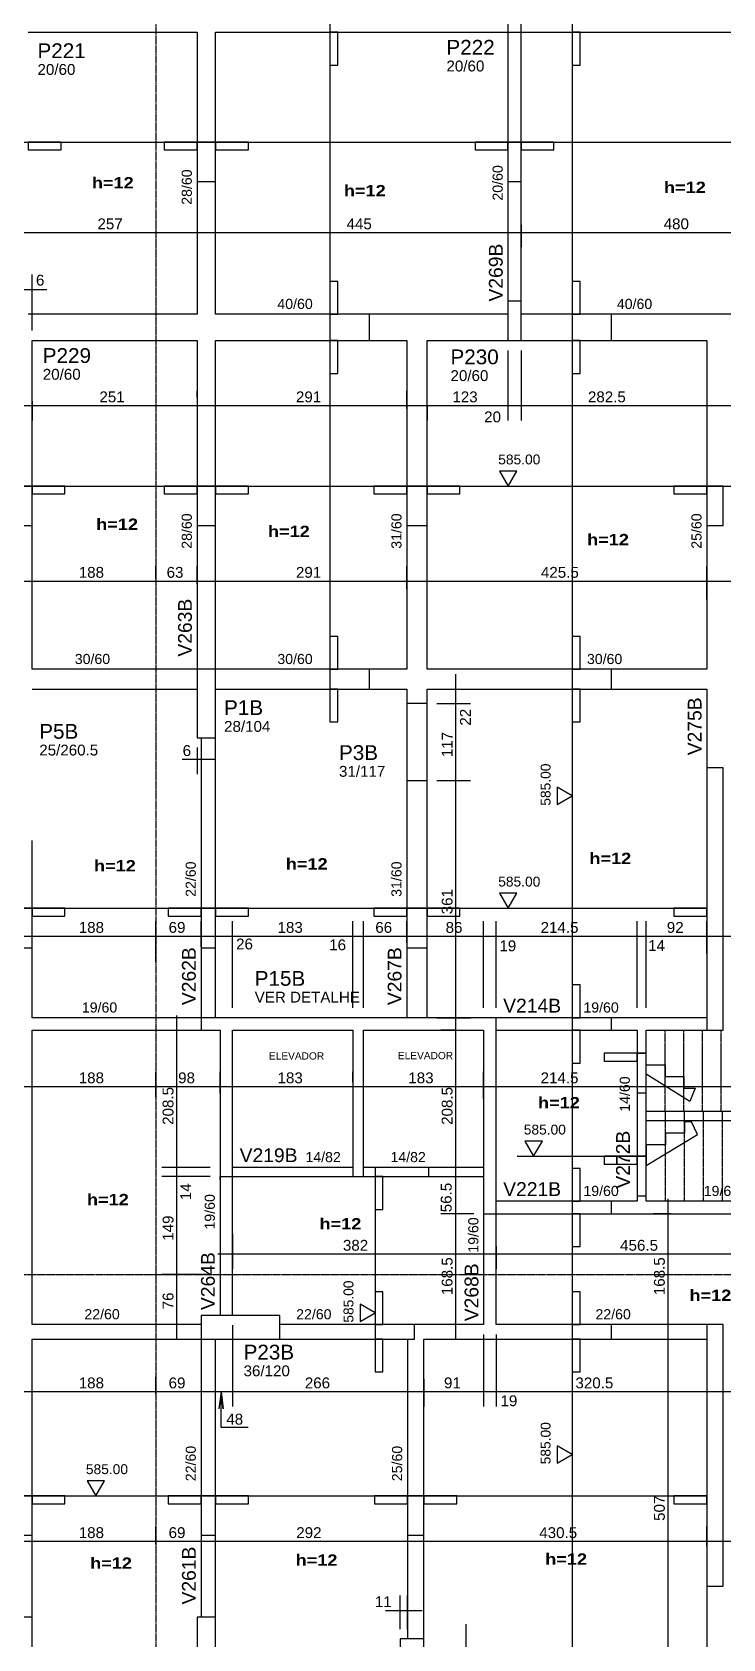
# Model space of a CAD drawing. Extents: x 618 to 9052, y 0 to 6750.
# Drawn here: x 4361 to 5412, y 1962 to 4405 of the extents above; entities that cross this region are included whole.
import ezdxf

# ---------------------------------------------------------------- set-up
doc = ezdxf.new("R2010")
doc.units = 0
doc.header["$MEASUREMENT"] = 0
for name, pattern in [('ESTILO_TQS_0002', [0.4, 0.1, -0.3]), ('ESTILO_TQS_0006', [0.3, 0.2, -0.1]), ('ESTILO_TQS_0007', [2.1, 1.5, -0.2, 0.2, -0.2])]:
    doc.linetypes.add(name, pattern=pattern)
for name, color, linetype in [('MTH-202', 1, 'CONTINUOUS'), ('MTH-212', 1, 'CONTINUOUS'), ('MTH-224', 4, 'CONTINUOUS'), ('MTH-COTAS7', 31, 'CONTINUOUS'), ('MTH-DIM-PILAR', 3, 'CONTINUOUS'), ('MTH-DIM-VIGA', 3, 'CONTINUOUS'), ('MTH-EIXO-214', 4, 'CONTINUOUS'), ('MTH-EIXO-215', 1, 'CONTINUOUS'), ('MTH-FACE-VIGA', 7, 'CONTINUOUS'), ('MTH-LINHA-SEÇÃO', 16, 'CONTINUOUS'), ('MTH-PILAR-SEGUE', 5, 'CONTINUOUS'), ('MTH-TIT1-PILAR', 5, 'CONTINUOUS'), ('MTH-TIT1-VIGA', 5, 'CONTINUOUS'), ('MTH-TXT', 4, 'CONTINUOUS'), ('MTH-TXT-NEGRITO', 5, 'CONTINUOUS'), ('MTH-TXT-NOTAS', 3, 'CONTINUOUS'), ('MTH-VIGA-INVERTIDA', 7, 'ESTILO_TQS_0002')]:
    doc.layers.add(name, color=color, linetype=linetype)
doc.styles.add('TQS_ARIAL', font='arial.ttf')
doc.styles.add('TQS_ARIAL_BLACK', font='ariblk.ttf')

msp = doc.modelspace()

# ---------------------------------------------------------------- linework, layer by layer
at = {"layer": 'MTH-224', "linetype": 'Continuous'}
for points in [[(5071.726973, 3737.797035), (5084.976478, 3714.84933), (5098.224665, 3737.797035), (5071.726973, 3737.797035)], [(5159.584491, 3230.543163), (5182.532196, 3243.792668), (5159.584491, 3257.040855), (5159.584491, 3230.543163)], [(5071.726973, 3095.821882), (5084.976478, 3072.874177), (5098.224665, 3095.821882), (5071.726973, 3095.821882)], [(5110.582463, 2718.683189), (5123.831968, 2695.735484), (5137.080155, 2718.683189), (5110.582463, 2718.683189)], [(4859.680157, 2444.361084), (4882.627862, 2457.610589), (4859.680157, 2470.858775), (4859.680157, 2444.361084)], [(5159.584491, 2228.952822), (5182.532196, 2242.202327), (5159.584491, 2255.450514), (5159.584491, 2228.952822)], [(4444.344625, 2202.231185), (4457.59413, 2179.28348), (4470.842317, 2202.231185), (4444.344625, 2202.231185)]]:
    msp.add_lwpolyline(points, dxfattribs=at)
at = {"layer": 'MTH-COTAS7', "linetype": 'Continuous'}
for p, q in [((4639.782195, 4082.270074), (4639.782195, 4122.968199)), ((5104.783294, 4112.2761), (5104.783294, 4077.968199)), ((4332.283294, 4100.468199), (4634.282195, 4100.468199)), ((4611.782195, 4091.143516), (4611.782195, 4077.968199)), ((4617.282195, 4100.468199), (5107.283294, 4100.468199)), ((5082.283294, 4100.468199), (5607.283294, 4100.468199)), ((5084.783294, 4099.190453), (5084.783294, 4077.968199)), ((4360.782957, 3951.218199), (4360.782957, 4036.454844)), ((4332.283294, 4013.954844), (4383.282957, 4013.954844)), ((5084.783294, 3921.218199), (5084.783294, 3814.834338)), ((5084.783294, 3921.218199), (5084.783294, 3814.834338)), ((5104.783294, 3921.218199), (5104.783294, 3814.834338)), ((5104.783294, 3921.218199), (5104.783294, 3814.834338)), ((4338.282957, 3837.334338), (4634.282195, 3837.334338)), ((4360.782957, 3844.115523), (4360.782957, 3814.834338)), ((4611.782195, 3849.712561), (4611.782195, 3859.834338)), ((4617.282195, 3837.334338), (4953.282195, 3837.334338)), ((4639.782195, 3811.905775), (4639.782195, 3859.834338)), ((4930.782195, 3832.128009), (4930.782195, 3859.834338)), ((4939.282195, 3837.334338), (5107.283294, 3837.334338)), ((4961.782195, 3836.503438), (4961.782195, 3814.834338)), ((5062.283294, 3837.334338), (5127.283294, 3837.334338)), ((5082.283294, 3837.334338), (5409.782195, 3837.334338)), ((5387.282195, 3842.920754), (5387.282195, 3814.834338)), ((5389.782195, 3837.334338), (5607.283294, 3837.334338)), ((4360.782957, 3555.773222), (4360.782957, 3592.968237)), ((4548.782195, 3574.0117), (4548.782195, 3592.968237)), ((4548.782195, 3574.0117), (4548.782195, 3592.968237)), ((4611.782195, 3566.162108), (4611.782195, 3592.968237)), ((4639.782195, 3563.748087), (4639.782195, 3592.968237)), ((4930.782195, 3558.317953), (4930.782195, 3592.968237)), ((4961.782195, 3567.48712), (4961.782195, 3592.968237)), ((5387.282195, 3542.529986), (5387.282195, 3592.968237)), ((4338.282957, 3570.468237), (4571.282195, 3570.468237)), ((4526.282195, 3570.468237), (4634.282195, 3570.468237)), ((4617.282195, 3570.468237), (4953.282195, 3570.468237)), ((4939.282195, 3570.468237), (5409.782195, 3570.468237)), ((5389.782195, 3570.468237), (5860.282195, 3570.468237)), ((5005.377241, 3361.735537), (5005.377241, 3428.718237)), ((4999.236794, 3406.218237), (5027.877241, 3406.218237)), ((5005.377241, 3244.735537), (5005.377241, 3406.735537)), ((4976.782195, 3384.235537), (5027.877241, 3384.235537)), ((4976.782195, 3384.235537), (5027.877241, 3384.235537)), ((4589.282195, 3299.38226), (4640.282195, 3299.38226)), ((4611.782195, 3317.235538), (4611.782195, 3276.88226)), ((4617.782195, 3317.235538), (4617.782195, 3276.88226)), ((5005.377241, 2883.735535), (5005.377241, 3289.735537)), ((4976.782195, 3267.235537), (5027.877241, 3267.235537)), ((4976.782195, 3267.235537), (5027.877241, 3267.235537)), ((4338.282957, 3030.485535), (4571.282195, 3030.485535)), ((4360.782957, 3018.387871), (4360.782957, 3052.985535)), ((4526.282195, 3030.485535), (4640.282195, 3030.485535)), ((4548.782195, 2991.625866), (4548.782195, 3052.985535)), ((4548.782195, 2991.625866), (4548.782195, 3052.985535)), ((4617.282195, 3030.485535), (4688.282196, 3030.485535)), ((4617.782195, 3014.1586), (4617.782195, 3052.985535)), ((4639.782195, 2921.235535), (4639.782195, 3052.985535)), ((4643.282196, 3030.485535), (4871.282196, 3030.485535)), ((4665.782196, 2936.235535), (4665.782196, 3052.985535)), ((4665.782196, 2921.235535), (4665.782196, 3052.985535)), ((4826.282196, 3030.485535), (4887.282196, 3030.485535)), ((4842.282196, 3030.485535), (4953.282195, 3030.485535)), ((4848.782196, 2921.235535), (4848.782196, 3052.985535)), ((4848.782196, 2936.235535), (4848.782196, 3052.985535)), ((4864.782196, 2921.235535), (4864.782196, 3052.985535)), ((4864.782196, 2921.235535), (4864.782196, 3052.985535)), ((4930.782195, 3020.001225), (4930.782195, 3052.985535)), ((4939.282195, 3030.485535), (5070.282196, 3030.485535)), ((4961.782195, 3019.719888), (4961.782195, 3052.985535)), ((5025.282196, 3030.485535), (5089.282196, 3030.485535)), ((5044.282196, 3030.485535), (5303.782194, 3030.485535)), ((5047.782196, 2921.235535), (5047.782196, 3052.985535)), ((5047.782196, 2921.235535), (5047.782196, 3052.985535)), ((5066.782196, 2921.235535), (5066.782196, 3052.985535)), ((5066.782196, 2921.235535), (5066.782196, 3052.985535)), ((5258.782194, 3030.485535), (5317.782194, 3030.485535)), ((5272.782194, 3030.485535), (5409.782195, 3030.485535)), ((5281.282194, 2921.235501), (5281.282194, 3052.985535)), ((5281.282194, 2921.235501), (5281.282194, 3052.985535)), ((5295.282194, 2921.235501), (5295.282194, 3052.985535)), ((5295.282194, 2921.235501), (5295.282194, 3052.985535)), ((5387.282195, 3003.822576), (5387.282195, 3052.985535)), ((5389.782195, 3030.485535), (5545.782194, 3030.485535)), ((4580.776271, 2656.23551), (4580.776271, 2909.735535)), ((5005.377241, 2656.23551), (5005.377241, 2909.735542)), ((4594.091947, 2887.235535), (4603.276271, 2887.235535)), ((4976.782195, 2906.235535), (5027.877241, 2906.235535)), ((5004.430653, 2887.235542), (4982.877241, 2887.235542)), ((4548.782195, 2785.448924), (4548.782195, 2824.218029)), ((4646.782196, 2790.985539), (4646.782196, 2824.218029)), ((4665.782196, 2790.985541), (4665.782196, 2824.218029)), ((4848.782196, 2808.416207), (4848.782196, 2824.218029)), ((4864.782196, 2790.985543), (4864.782196, 2824.218029)), ((5047.782196, 2783.40985), (5047.782196, 2824.218029)), ((5066.782196, 2772.235535), (5066.782196, 2824.218029)), ((5295.282194, 2807.335667), (5295.282194, 2824.218029)), ((4338.282957, 2801.718029), (4571.282195, 2801.718029)), ((4526.282195, 2801.718029), (4669.282196, 2801.718029)), ((4643.282196, 2801.718029), (4871.282196, 2801.718029)), ((4842.282196, 2801.718029), (5070.282196, 2801.718029)), ((5044.282196, 2801.718029), (5303.782194, 2801.718029)), ((5272.782194, 2801.718029), (5700.282191, 2801.718029)), ((5281.282194, 2807.335667), (5281.282194, 2779.218029)), ((4580.776271, 2642.235544), (4580.776271, 2701.23551)), ((4631.782196, 2678.73551), (4558.276271, 2678.73551)), ((4631.782196, 2678.73551), (4558.276271, 2678.73551)), ((4631.782196, 2664.735544), (4558.276271, 2664.735544)), ((4631.782196, 2664.735544), (4558.276271, 2664.735544)), ((4580.776271, 2493.235503), (4580.776271, 2687.235544)), ((5012.100647, 2678.73551), (4982.877241, 2678.73551)), ((5005.377241, 2585.735535), (5005.377241, 2687.23551)), ((5019.524024, 2664.73551), (5027.877241, 2664.73551)), ((5005.377241, 2417.236807), (5005.377241, 2630.735535)), ((5328.363234, 2417.236807), (5328.363234, 2630.735501)), ((5032.782196, 2608.235535), (4982.877241, 2608.235535)), ((5032.782196, 2608.235535), (4982.877241, 2608.235535)), ((5332.363761, 2608.235501), (5305.863234, 2608.235501)), ((4665.782196, 2577.779702), (4665.782196, 2524.564483)), ((4643.282196, 2547.064483), (5070.282196, 2547.064483)), ((5044.282196, 2547.064483), (5545.782194, 2547.064483)), ((5047.782196, 2553.759841), (5047.782196, 2524.564483)), ((5066.782196, 2558.901923), (5066.782196, 2524.564483)), ((4580.776271, 2417.236807), (4580.776271, 2538.235503)), ((4631.782196, 2515.735503), (4558.276271, 2515.735503)), ((4631.782196, 2515.735503), (4558.276271, 2515.735503)), ((4602.782195, 2439.736807), (4558.276271, 2439.736807)), ((4665.782196, 2438.736807), (4665.782196, 2315.266426)), ((5032.782196, 2439.736807), (4982.877241, 2439.736807)), ((5047.782196, 2424.736807), (5047.782196, 2315.266426)), ((5047.782196, 2424.736807), (5047.782196, 2315.266426)), ((5066.782196, 2424.736807), (5066.782196, 2315.266426)), ((5066.782196, 2424.736807), (5066.782196, 2315.266426)), ((5334.831237, 2439.736807), (5305.863234, 2439.736807)), ((5328.363234, 1888.235538), (5328.363234, 2440.236807)), ((4617.782195, 2402.736807), (4617.782195, 2315.266426)), ((5315.979458, 2417.736807), (5350.863234, 2417.736807)), ((4665.782196, 2372.124709), (4665.782196, 2315.266426)), ((4360.782957, 2322.038879), (4360.782957, 2360.266426)), ((4548.782195, 2333.633039), (4548.782195, 2360.266426)), ((4548.782195, 2333.633039), (4548.782195, 2360.266426)), ((4931.782195, 2356.024542), (4931.782195, 2315.266426)), ((4956.782195, 2356.665234), (4956.782195, 2315.266426)), ((4338.282957, 2337.766426), (4571.282195, 2337.766426)), ((4526.282195, 2337.766426), (4640.282195, 2337.766426)), ((4595.282195, 2337.766426), (4688.282196, 2337.766426)), ((4617.782195, 2331.969717), (4617.782195, 2315.266426)), ((4643.282196, 2337.766426), (4954.282195, 2337.766426)), ((4934.282195, 2337.766426), (5070.282196, 2337.766426)), ((5025.282196, 2337.766426), (5089.282196, 2337.766426)), ((5044.282196, 2337.766426), (5409.782195, 2337.766426)), ((5387.282195, 2345.043815), (5387.282195, 2315.266426)), ((5389.782195, 2337.766426), (5744.282194, 2337.766426)), ((4360.782957, 2094.352642), (4360.782957, 2132.580188)), ((4548.782195, 2105.946802), (4548.782195, 2132.580188)), ((4548.782195, 2105.946802), (4548.782195, 2132.580188)), ((4639.782195, 2059.57016), (4639.782195, 2132.580188)), ((4956.782195, 2092.966583), (4956.782195, 2132.580188)), ((5387.282195, 2102.525749), (5387.282195, 2132.580188)), ((4338.282957, 2110.080188), (4571.282195, 2110.080188)), ((4526.282195, 2110.080188), (4640.282195, 2110.080188)), ((4617.282195, 2110.080188), (4954.282195, 2110.080188)), ((4617.782195, 2104.28348), (4617.782195, 2087.580188)), ((4931.782195, 2104.28348), (4931.782195, 2087.580188)), ((4934.282195, 2110.080188), (5409.782195, 2110.080188)), ((5389.782195, 2110.080188), (5865.282195, 2110.080188)), ((4898.282195, 2005.046615), (4954.282195, 2005.046615)), ((4920.782195, 1976.735537), (4920.782195, 2027.546615)), ((4931.782195, 1976.735537), (4931.782195, 2027.546615)), ((5020.633384, 1984.235537), (5020.633384, 1888.235538))]:
    msp.add_line(p, q, dxfattribs=at)
msp.add_lwpolyline([(4689.293106, 2283.360589), (4648.200034, 2283.360589), (4648.200034, 2337.766426), (4651.626346, 2311.740998), (4648.200034, 2337.766426), (4644.773721, 2311.740998)], dxfattribs=at)
at = {"layer": 'MTH-EIXO-214', "linetype": 'ESTILO_TQS_0007'}
for p, q in [((4548.782195, 6324.951479), (4548.782195, 517.214632)), ((673.355745, 2515.735465), (8996.284341, 2515.735465))]:
    msp.add_line(p, q, dxfattribs=at)
at = {"layer": 'MTH-EIXO-215', "linetype": 'Continuous'}
msp.add_line((5295.282194, 2750.235429), (5523.282194, 2750.235429), dxfattribs=at)
at = {"layer": 'MTH-FACE-VIGA', "linetype": 'Continuous'}
msp.add_line((5295.282194, 2764.235429), (5523.282194, 2764.235429), dxfattribs=at)
for points in [[(4354.783294, 4405.218199), (4611.782195, 4405.218199)], [(4611.782195, 4405.218199), (4611.782195, 3976.218199)], [(4639.782195, 4405.218199), (5084.783294, 4405.218199)], [(4639.782195, 3976.218199), (4639.782195, 4405.218199)], [(5084.783294, 4405.218199), (5084.783294, 3996.218199)], [(5104.783294, 3996.218199), (5104.783294, 4405.218199)], [(5104.783294, 4405.218199), (5584.783294, 4405.218199)], [(4611.782195, 3976.218199), (4354.783294, 3976.218199)], [(4946.282195, 3976.218199), (4639.782195, 3976.218199)], [(5084.783294, 3976.218199), (4946.282195, 3976.218199)], [(5399.782195, 3976.218199), (5104.783294, 3976.218199)], [(5584.783294, 3976.218199), (5399.782195, 3976.218199)], [(4360.782957, 3936.218199), (4611.782195, 3936.218199)], [(4360.782957, 3436.218237), (4360.782957, 3936.218199)], [(4611.782195, 3936.218199), (4611.782195, 3436.235538)], [(4639.782195, 3936.218199), (4930.782195, 3936.218199)], [(4639.782195, 3436.235538), (4639.782195, 3936.218199)], [(4930.782195, 3936.218199), (4930.782195, 3436.2182)], [(4961.782195, 3936.218199), (5084.783294, 3936.218199)], [(4961.782195, 3436.2182), (4961.782195, 3936.218199)], [(5104.783294, 3936.218199), (5387.282195, 3936.218199)], [(5387.282195, 3936.218199), (5387.282195, 3436.2182)], [(4611.782195, 3436.2182), (4360.782957, 3436.2182)], [(4930.782195, 3436.2182), (4639.782195, 3436.2182)], [(5387.282195, 3436.2182), (4961.782195, 3436.2182)], [(4360.782193, 3406.2182), (4611.782195, 3406.2182)], [(4639.782195, 3406.2182), (4930.782195, 3406.2182)], [(4930.782195, 3406.2182), (4930.782195, 3384.235537)], [(4961.782195, 3384.235537), (4961.782195, 3406.2182)], [(4961.782195, 3406.2182), (5387.282195, 3406.2182)], [(5387.282195, 3406.2182), (5387.282195, 3286.23554)], [(4617.782195, 3332.235538), (4617.782195, 2906.235535)], [(4639.782195, 2906.235535), (4639.782195, 3332.235538)], [(4930.782195, 3267.235537), (4930.782195, 2906.235535)], [(4961.782195, 2906.235535), (4961.782195, 3267.235537)], [(4360.782957, 2906.235497), (4360.782957, 3175.735536)], [(4617.782195, 2906.235497), (4360.782957, 2906.235497)], [(4360.782957, 2887.235497), (4617.782195, 2887.235497)], [(4360.782957, 2439.73677), (4360.782957, 2887.235497)], [(5285.255326, 2906.235463), (5066.782196, 2906.235463)], [(5066.782196, 2887.235463), (5281.282194, 2887.235463)], [(5281.282194, 2887.235463), (5281.282194, 2627.235463)], [(5387.282195, 2906.235463), (5285.255326, 2906.235463)], [(5295.282194, 2627.235463), (5295.282194, 2887.235463)], [(5295.282194, 2887.235463), (5387.282195, 2887.235463)], [(4646.782196, 2664.735544), (4646.782196, 2453.736807)], [(4665.782194, 2664.735472), (4848.782196, 2664.735472)], [(4848.782196, 2678.735472), (4665.782196, 2678.735472)], [(4665.782196, 2453.736807), (4665.782196, 2664.735544)], [(5047.782196, 2678.735472), (4864.782196, 2678.735472)], [(4864.782196, 2664.735472), (5047.782196, 2664.735472)], [(5281.282194, 2627.235463), (5066.782196, 2627.235463)], [(5523.282194, 2627.235463), (5295.282194, 2627.235463)], [(5047.782196, 2608.235535), (5047.782196, 2439.73677)], [(5066.782196, 2608.235463), (5285.255326, 2608.235463)], [(5066.782196, 2439.73677), (5066.782196, 2608.235463)], [(5285.255326, 2608.235463), (5687.282191, 2608.235463)], [(4617.782195, 2439.73677), (4360.782957, 2439.73677)], [(4944.282195, 2439.73677), (4737.782195, 2439.73677)], [(5047.782196, 2439.73677), (4944.282195, 2439.73677)], [(5387.282195, 2439.73677), (5066.782196, 2439.73677)], [(4360.782957, 2417.73677), (4617.782195, 2417.73677)], [(4360.782957, 1994.735539), (4360.782957, 2417.73677)], [(4617.782195, 2417.73677), (4617.782195, 1994.73554)], [(4639.782195, 1994.73554), (4639.782195, 2417.736807)], [(4737.782195, 2417.73677), (4931.782195, 2417.73677)], [(4931.782195, 2417.73677), (4931.782195, 1961.735538)], [(4956.782195, 2417.73677), (5057.282196, 2417.73677)], [(4956.782195, 1961.735538), (4956.782195, 2417.73677)], [(5057.282196, 2417.73677), (5387.282195, 2417.73677)], [(5387.282195, 2041.735538), (5387.282195, 1910.735501)]]:
    msp.add_lwpolyline(points, dxfattribs=at)
at = {"layer": 'MTH-LINHA-SEÇÃO', "linetype": 'Continuous'}
for p, q in [((4813.988599, 4953.718199), (4813.988599, 3406.2182)), ((5182.532196, 4938.622769), (5182.532196, 774.266681)), ((921.177142, 4237.9885), (6390.261497, 4237.9885)), ((921.177142, 3714.84933), (8448.801699, 3714.84933)), ((1085.927134, 3072.874177), (5387.282195, 3072.874177)), ((5282.242642, 2852.335667), (5295.282194, 2852.335667)), ((5098.817812, 2695.735484), (5295.282194, 2695.735484)), ((5282.242642, 2695.735484), (5295.282194, 2695.735484)), ((4882.627862, 2678.73551), (4882.627862, 2367.736807)), ((1225.282865, 2179.28348), (5387.282195, 2179.28348))]:
    msp.add_line(p, q, dxfattribs=at)
for points in [[(4825.988599, 4405.218237), (4813.988599, 4405.218237), (4813.988599, 4355.218237), (4825.988599, 4355.218237), (4825.988599, 4405.218237)], [(5194.532196, 4405.218237), (5182.532196, 4405.218237), (5182.532196, 4355.218237), (5194.532196, 4355.218237), (5194.532196, 4405.218237)], [(4404.783294, 4225.9885), (4404.783294, 4237.9885), (4354.783294, 4237.9885), (4354.783294, 4225.9885), (4404.783294, 4225.9885)], [(4611.782195, 4225.9885), (4611.782195, 4237.9885), (4561.782195, 4237.9885), (4561.782195, 4225.9885), (4611.782195, 4225.9885)], [(4639.782195, 4237.9885), (4611.782195, 4237.9885), (4611.782195, 4177.9885), (4639.782195, 4177.9885), (4639.782195, 4237.9885)], [(4689.782195, 4225.9885), (4689.782195, 4237.9885), (4639.782195, 4237.9885), (4639.782195, 4225.9885), (4689.782195, 4225.9885)], [(5084.783294, 4225.9885), (5084.783294, 4237.9885), (5034.783294, 4237.9885), (5034.783294, 4225.9885), (5084.783294, 4225.9885)], [(5104.783294, 4237.9885), (5084.783294, 4237.9885), (5084.783294, 4177.9885), (5104.783294, 4177.9885), (5104.783294, 4237.9885)], [(5154.783294, 4225.9885), (5154.783294, 4237.9885), (5104.783294, 4237.9885), (5104.783294, 4225.9885), (5154.783294, 4225.9885)], [(4825.988599, 4026.218199), (4813.988599, 4026.218199), (4813.988599, 3976.218199), (4825.988599, 3976.218199), (4825.988599, 4026.218199)], [(5194.532196, 4026.218199), (5182.532196, 4026.218199), (5182.532196, 3976.218199), (5194.532196, 3976.218199), (5194.532196, 4026.218199)], [(4813.988599, 3976.218199), (4813.988599, 3936.218237), (4873.988599, 3936.218237), (4873.988599, 3976.218199), (4813.988599, 3976.218199)], [(5182.532196, 3976.218199), (5182.532196, 3936.218237), (5242.532196, 3936.218237), (5242.532196, 3976.218199), (5182.532196, 3976.218199)], [(4825.988599, 3936.218237), (4813.988599, 3936.218237), (4813.988599, 3886.218237), (4825.988599, 3886.218237), (4825.988599, 3936.218237)], [(5194.532196, 3936.218237), (5182.532196, 3936.218237), (5182.532196, 3886.218237), (5194.532196, 3886.218237), (5194.532196, 3936.218237)], [(4360.782957, 3714.84933), (4335.782957, 3714.84933), (4335.782957, 3654.84933), (4360.782957, 3654.84933), (4360.782957, 3714.84933)], [(4410.782957, 3702.84933), (4410.782957, 3714.84933), (4360.782957, 3714.84933), (4360.782957, 3702.84933), (4410.782957, 3702.84933)], [(4611.782195, 3702.84933), (4611.782195, 3714.84933), (4561.782195, 3714.84933), (4561.782195, 3702.84933), (4611.782195, 3702.84933)], [(4639.782195, 3714.84933), (4611.782195, 3714.84933), (4611.782195, 3654.84933), (4639.782195, 3654.84933), (4639.782195, 3714.84933)], [(4689.782195, 3702.84933), (4689.782195, 3714.84933), (4639.782195, 3714.84933), (4639.782195, 3702.84933), (4689.782195, 3702.84933)], [(4930.782195, 3702.84933), (4930.782195, 3714.84933), (4880.782195, 3714.84933), (4880.782195, 3702.84933), (4930.782195, 3702.84933)], [(4961.782195, 3714.84933), (4930.782195, 3714.84933), (4930.782195, 3654.84933), (4961.782195, 3654.84933), (4961.782195, 3714.84933)], [(5011.782195, 3702.84933), (5011.782195, 3714.84933), (4961.782195, 3714.84933), (4961.782195, 3702.84933), (5011.782195, 3702.84933)], [(5387.282195, 3702.84933), (5387.282195, 3714.84933), (5337.282195, 3714.84933), (5337.282195, 3702.84933), (5387.282195, 3702.84933)], [(5412.282195, 3714.84933), (5387.282195, 3714.84933), (5387.282195, 3654.84933), (5412.282195, 3654.84933), (5412.282195, 3714.84933)], [(4825.988599, 3486.218237), (4813.988599, 3486.218237), (4813.988599, 3436.218237), (4825.988599, 3436.218237), (4825.988599, 3486.218237)], [(5194.532196, 3486.218237), (5182.532196, 3486.218237), (5182.532196, 3436.218237), (5194.532196, 3436.218237), (5194.532196, 3486.218237)], [(4813.988599, 3436.218237), (4813.988599, 3406.218237), (4873.988599, 3406.218237), (4873.988599, 3436.218237), (4813.988599, 3436.218237)], [(5182.532196, 3436.218237), (5182.532196, 3406.218237), (5242.532196, 3406.218237), (5242.532196, 3436.218237), (5182.532196, 3436.218237)], [(4825.988599, 3406.218237), (4813.988599, 3406.218237), (4813.988599, 3356.218237), (4825.988599, 3356.218237), (4825.988599, 3406.218237)], [(5194.532196, 3406.218237), (5182.532196, 3406.218237), (5182.532196, 3356.218237), (5194.532196, 3356.218237), (5194.532196, 3406.218237)], [(4360.782957, 3072.874177), (4335.782957, 3072.874177), (4335.782957, 3012.874177), (4360.782957, 3012.874177), (4360.782957, 3072.874177)], [(4410.782957, 3060.874177), (4410.782957, 3072.874177), (4360.782957, 3072.874177), (4360.782957, 3060.874177), (4410.782957, 3060.874177)], [(4617.782195, 3060.874177), (4617.782195, 3072.874177), (4567.782195, 3072.874177), (4567.782195, 3060.874177), (4617.782195, 3060.874177)], [(4639.782195, 3072.874177), (4617.782195, 3072.874177), (4617.782195, 3012.874177), (4639.782195, 3012.874177), (4639.782195, 3072.874177)], [(4689.782195, 3060.874177), (4689.782195, 3072.874177), (4639.782195, 3072.874177), (4639.782195, 3060.874177), (4689.782195, 3060.874177)], [(4930.782195, 3060.874177), (4930.782195, 3072.874177), (4880.782195, 3072.874177), (4880.782195, 3060.874177), (4930.782195, 3060.874177)], [(4961.782195, 3072.874177), (4930.782195, 3072.874177), (4930.782195, 3012.874177), (4961.782195, 3012.874177), (4961.782195, 3072.874177)], [(5011.782195, 3060.874177), (5011.782195, 3072.874177), (4961.782195, 3072.874177), (4961.782195, 3060.874177), (5011.782195, 3060.874177)], [(5387.282195, 3060.874177), (5387.282195, 3072.874177), (5337.282195, 3072.874177), (5337.282195, 3060.874177), (5387.282195, 3060.874177)], [(5194.532196, 2956.235501), (5182.532196, 2956.235501), (5182.532196, 2906.235501), (5194.532196, 2906.235501), (5194.532196, 2956.235501)], [(5182.532196, 2906.235501), (5182.532196, 2887.235501), (5242.532196, 2887.235501), (5242.532196, 2906.235501), (5182.532196, 2906.235501)], [(5194.532196, 2887.235501), (5182.532196, 2887.235501), (5182.532196, 2837.235501), (5194.532196, 2837.235501), (5194.532196, 2887.235501)], [(5281.282194, 2852.335667), (5231.282194, 2852.335667), (5231.282194, 2840.335667), (5281.282194, 2840.335667), (5281.282194, 2852.335667)], [(5295.282194, 2852.335667), (5281.282194, 2852.335667), (5281.282194, 2792.335667), (5295.282194, 2792.335667), (5295.282194, 2852.335667)], [(5295.282194, 2834.557889), (5323.782194, 2834.557889), (5323.782194, 2816.780111), (5352.282194, 2816.780111), (5352.282194, 2799.002334), (5369.727925, 2799.002334), (5361.643376, 2779.019771), (5295.282194, 2820.414661), (5295.282194, 2834.557889)], [(5364.226204, 2748.170266), (5353.282194, 2748.170266), (5353.282194, 2730.692005), (5324.282194, 2730.692005), (5324.282194, 2713.213744), (5295.282194, 2713.213744), (5295.282194, 2681.72451), (5373.341609, 2728.770814), (5364.226204, 2748.170266)], [(5281.282194, 2695.735484), (5231.282194, 2695.735484), (5231.282194, 2683.735484), (5281.282194, 2683.735484), (5281.282194, 2695.735484)], [(5295.282194, 2695.735484), (5281.282194, 2695.735484), (5281.282194, 2635.735484), (5295.282194, 2635.735484), (5295.282194, 2695.735484)], [(4882.627862, 2678.73551), (4882.627862, 2664.73551), (4964.627862, 2664.73551), (4964.627862, 2678.73551), (4882.627862, 2678.73551)], [(4894.627862, 2664.73551), (4882.627862, 2664.73551), (4882.627862, 2614.73551), (4894.627862, 2614.73551), (4894.627862, 2664.73551)], [(5194.532196, 2677.235501), (5182.532196, 2677.235501), (5182.532196, 2627.235501), (5194.532196, 2627.235501), (5194.532196, 2677.235501)], [(5182.532196, 2627.235501), (5182.532196, 2608.235501), (5242.532196, 2608.235501), (5242.532196, 2627.235501), (5182.532196, 2627.235501)], [(5194.532196, 2608.235501), (5182.532196, 2608.235501), (5182.532196, 2558.235501), (5194.532196, 2558.235501), (5194.532196, 2608.235501)], [(4894.627862, 2489.736807), (4882.627862, 2489.736807), (4882.627862, 2439.736807), (4894.627862, 2439.736807), (4894.627862, 2489.736807)], [(5194.532196, 2489.736807), (5182.532196, 2489.736807), (5182.532196, 2439.736807), (5194.532196, 2439.736807), (5194.532196, 2489.736807)], [(4882.627862, 2439.736807), (4882.627862, 2417.736807), (4942.627862, 2417.736807), (4942.627862, 2439.736807), (4882.627862, 2439.736807)], [(5182.532196, 2439.736807), (5182.532196, 2417.736807), (5242.532196, 2417.736807), (5242.532196, 2439.736807), (5182.532196, 2439.736807)], [(4894.627862, 2417.736807), (4882.627862, 2417.736807), (4882.627862, 2367.736807), (4894.627862, 2367.736807), (4894.627862, 2417.736807)], [(5194.532196, 2417.736807), (5182.532196, 2417.736807), (5182.532196, 2367.736807), (5194.532196, 2367.736807), (5194.532196, 2417.736807)], [(4360.782957, 2179.28348), (4335.782957, 2179.28348), (4335.782957, 2119.28348), (4360.782957, 2119.28348), (4360.782957, 2179.28348)], [(4410.782957, 2167.28348), (4410.782957, 2179.28348), (4360.782957, 2179.28348), (4360.782957, 2167.28348), (4410.782957, 2167.28348)], [(4617.782195, 2167.28348), (4617.782195, 2179.28348), (4567.782195, 2179.28348), (4567.782195, 2167.28348), (4617.782195, 2167.28348)], [(4639.782195, 2179.28348), (4617.782195, 2179.28348), (4617.782195, 2119.28348), (4639.782195, 2119.28348), (4639.782195, 2179.28348)], [(4689.782195, 2167.28348), (4689.782195, 2179.28348), (4639.782195, 2179.28348), (4639.782195, 2167.28348), (4689.782195, 2167.28348)], [(4931.782195, 2167.28348), (4931.782195, 2179.28348), (4881.782195, 2179.28348), (4881.782195, 2167.28348), (4931.782195, 2167.28348)], [(4956.782195, 2179.28348), (4931.782195, 2179.28348), (4931.782195, 2119.28348), (4956.782195, 2119.28348), (4956.782195, 2179.28348)], [(5006.782195, 2167.28348), (5006.782195, 2179.28348), (4956.782195, 2179.28348), (4956.782195, 2167.28348), (5006.782195, 2167.28348)], [(5387.282195, 2167.28348), (5387.282195, 2179.28348), (5337.282195, 2179.28348), (5337.282195, 2167.28348), (5387.282195, 2167.28348)]]:
    msp.add_lwpolyline(points, dxfattribs=at)
at = {"layer": 'MTH-PILAR-SEGUE', "linetype": 'Continuous'}
for points in [[(5084.783294, 4405.218199), (5104.783294, 4405.218199), (5104.783294, 4465.218199), (5084.783294, 4465.218199), (5084.783294, 4405.218199)], [(5084.783294, 3936.218199), (5104.783294, 3936.218199), (5104.783294, 3996.218199), (5084.783294, 3996.218199), (5084.783294, 3936.218199)], [(4611.782195, 3332.235538), (4639.782195, 3332.235538), (4639.782195, 3436.235538), (4611.782195, 3436.235538), (4611.782195, 3332.235538)], [(4930.782195, 3267.235537), (4961.782195, 3267.235537), (4961.782195, 3384.235537), (4930.782195, 3384.235537), (4930.782195, 3267.235537)], [(5387.282195, 2887.235538), (5412.282195, 2887.235538), (5412.282195, 3286.23554), (5387.282195, 3286.23554), (5387.282195, 2887.235538)], [(4646.782196, 2664.735544), (4665.782196, 2664.735544), (4665.782196, 2887.235538), (4848.782196, 2887.235538), (4848.782196, 2664.735544), (4864.782196, 2664.735544), (4864.782196, 2887.235542), (5047.782196, 2887.235542), (5047.782196, 2608.235535), (5066.782196, 2608.235535), (5066.782196, 2906.235535), (4617.782195, 2906.235535), (4617.782195, 2887.235535), (4646.782196, 2887.235535), (4646.782196, 2664.735544)], [(4737.782195, 2417.736807), (4737.782195, 2453.736807), (4617.782195, 2453.736807), (4617.782195, 2417.736807), (4737.782195, 2417.736807)], [(5387.282195, 2041.735538), (5412.282195, 2041.735538), (5412.282195, 2439.736807), (5387.282195, 2439.736807), (5387.282195, 2041.735538)], [(4332.782957, 1890.735539), (4360.782957, 1890.735539), (4360.782957, 1994.735539), (4332.782957, 1994.735539), (4332.782957, 1890.735539)], [(4611.782195, 1890.73553), (4639.782195, 1890.73553), (4639.782195, 1994.73554), (4611.782195, 1994.73554), (4611.782195, 1890.73553)], [(4920.782195, 1900.735538), (4956.782195, 1900.735538), (4956.782195, 1961.735538), (4920.782195, 1961.735538), (4920.782195, 1900.735538)]]:
    msp.add_lwpolyline(points, dxfattribs=at)
at = {"layer": 'MTH-VIGA-INVERTIDA', "linetype": 'ESTILO_TQS_0006'}
for p, q in [((5323.782194, 2764.235395), (5323.782194, 2887.235463)), ((5352.282194, 2764.235395), (5352.282194, 2887.235463)), ((5380.782194, 2764.235395), (5380.782194, 2887.235463)), ((5409.282194, 2764.235429), (5409.282194, 2887.235497)), ((5324.282194, 2627.235463), (5324.282194, 2764.235429)), ((5353.282194, 2627.235463), (5353.282194, 2764.235429)), ((5382.282194, 2627.235463), (5382.282194, 2764.235429)), ((5411.282194, 2627.235463), (5411.282194, 2764.235429)), ((4646.782196, 2659.73551), (4646.782196, 2664.73551))]:
    msp.add_line(p, q, dxfattribs=at)

# ---------------------------------------------------------------- texts
at = {"layer": 'MTH-202', "linetype": 'Continuous', "style": 'TQS_ARIAL'}
for s, p in [('P221', (4368.958608, 4365.697213)), ('P222', (4991.187026, 4370.9532)), ('P229', (4376.983788, 3902.122165)), ('P230', (4997.332135, 3900.121577))]:
    msp.add_text(s, height=22.5, dxfattribs=at).set_placement(p)
at = {"layer": 'MTH-212', "linetype": 'Continuous', "style": 'TQS_ARIAL'}
for s, p in [('28/104', (4652.825083, 3341.137438)), ('25/260.5', (4371.625686, 3305.139608)), ('31/117', (4827.65456, 3272.792163)), ('VER DETALHE', (4699.471258, 2929.4069)), ('36/120', (4682.513183, 2361.075034))]:
    msp.add_text(s, height=16.5, dxfattribs=at).set_placement(p)
at = {"layer": 'MTH-COTAS7', "linetype": 'Continuous', "style": 'TQS_ARIAL'}
for s, p in [('257', (4460.182745, 4105.418199)), ('445', (4839.182745, 4105.418199)), ('480', (5321.683294, 4105.418199)), ('6', (4366.595424, 4019.802798)), ('251', (4463.182576, 3842.284338)), ('291', (4762.182195, 3842.284338)), ('123', (5000.182745, 3842.284338)), ('282.5', (5206.432745, 3842.284338)), ('20', (5048.538176, 3811.843506)), ('188', (4431.682576, 3575.418237)), ('63', (4565.432195, 3575.418237)), ('291', (4762.182195, 3575.418237)), ('425.5', (5134.932195, 3575.418237)), ('6', (4589.782201, 3304.33226)), ('188', (4431.682576, 3035.435535)), ('69', (4568.432195, 3035.435535)), ('183', (4734.182196, 3035.435535)), ('66', (4882.932196, 3035.435535)), ('86', (4989.932196, 3035.435535)), ('214.5', (5134.432195, 3035.435535)), ('92', (5326.432194, 3035.435535)), ('26', (4671.161666, 3010.239106)), ('16', (4812.806245, 3008.933083)), ('19', (5071.758129, 3007.413775)), ('14', (5298.026614, 3007.813327)), ('188', (4431.682576, 2806.668029)), ('98', (4582.932196, 2806.668029)), ('183', (4734.182196, 2806.668029)), ('183', (4933.182196, 2806.668029)), ('214.5', (5134.432195, 2806.668029)), ('382', (4833.682196, 2552.014483)), ('456.5', (5255.432195, 2552.014483)), ('188', (4431.682576, 2342.716426)), ('69', (4568.432195, 2342.716426)), ('266', (4775.682196, 2342.716426)), ('91', (4987.432196, 2342.716426)), ('320.5', (5187.432196, 2342.716426)), ('19', (5073.413197, 2315.565743)), ('48', (4656.263816, 2287.559526)), ('188', (4431.682576, 2115.030188)), ('69', (4568.432195, 2115.030188)), ('292', (4762.682195, 2115.030188)), ('430.5', (5132.432195, 2115.030188)), ('11', (4882.282201, 2009.996615))]:
    msp.add_text(s, height=16.5, dxfattribs=at).set_placement(p)
for s, p in [('22', (5028.293016, 3350.515341)), ('117', (5000.427241, 3302.635537)), ('361', (5000.427241, 3063.635536)), ('208.5', (4575.826271, 2743.385522)), ('208.5', (5000.427241, 2743.385526)), ('14', (4602.734008, 2628.798191)), ('56.5', (4999.039293, 2610.499952)), ('149', (4575.826271, 2567.135523)), ('168.5', (5000.427241, 2484.386171)), ('168.5', (5323.413234, 2484.386154)), ('76', (4575.826271, 2462.886155)), ('507', (5323.413234, 2141.136173))]:
    msp.add_text(s, height=16.5, rotation=90, dxfattribs=at).set_placement(p)
at = {"layer": 'MTH-DIM-PILAR', "linetype": 'Continuous', "style": 'TQS_ARIAL'}
for p in [(4368.958608, 4340.197213), (4991.187026, 4345.4532), (4376.983788, 3876.622165), (4997.332135, 3874.621577)]:
    msp.add_text('20/60', height=16.5, dxfattribs=at).set_placement(p)
at = {"layer": 'MTH-DIM-VIGA', "linetype": 'Continuous', "style": 'TQS_ARIAL'}
for s, height, rotation, p in [('28/60', 15.375, 90, (4603.782195, 4142.693045)), ('20/60', 15.4, 90, (5076.783294, 4148.9885)), ('28/60', 15.375, 90, (4603.782195, 3619.553874)), ('31/60', 15.375, 90, (4922.782195, 3619.553874)), ('25/60', 15.375, 90, (5379.282195, 3619.553874)), ('22/60', 15.4, 90, (4609.782195, 3090.1489)), ('31/60', 15.4, 90, (4922.782195, 3090.1489)), ('19/60', 15.4, 360, (4436.449192, 2914.235497)), ('14/60', 15.4, 90, (5270.255326, 2763.335667)), ('19/60', 15.4, 90, (4638.782196, 2584.234579)), ('19/60', 15.4, 90, (5039.782196, 2548.98677)), ('22/60', 15.4, 90, (4609.782195, 2201.489272)), ('25/60', 15.4, 90, (4923.782195, 2201.489272))]:
    msp.add_text(s, height=height, rotation=rotation, dxfattribs=at).set_placement(p)
for s, height, p in [('40/60', 15.4, (4733.928998, 3984.218199)), ('40/60', 15.4, (5250.467601, 3984.218199)), ('30/60', 15.375, (4425.713886, 3444.2182)), ('30/60', 15.375, (4733.928998, 3444.2182)), ('30/60', 15.375, (5204.99855, 3444.2182)), ('19/60', 15.4, (5199.532196, 2914.235463)), ('14/82', 15.375, (4776.686307, 2686.735472)), ('14/82', 15.375, (4906.040851, 2686.735472)), ('19/60', 15.4, (5199.532196, 2635.235463)), ('19/60', 15.4, (5382.646421, 2635.235463)), ('22/60', 15.4, (4440.290008, 2447.73677)), ('22/60', 15.375, (4762.542484, 2447.73677)), ('22/60', 15.375, (5217.938745, 2447.73677))]:
    msp.add_text(s, height=height, dxfattribs=at).set_placement(p)
at = {"layer": 'MTH-TIT1-PILAR', "linetype": 'Continuous', "style": 'TQS_ARIAL'}
for s, p in [('P1B', (4652.825083, 3366.637438)), ('P5B', (4371.625686, 3330.639608)), ('P3B', (4827.65456, 3298.292163)), ('P15B', (4699.471258, 2954.9069)), ('P23B', (4682.513183, 2386.575034))]:
    msp.add_text(s, height=22.5, dxfattribs=at).set_placement(p)
at = {"layer": 'MTH-TIT1-VIGA', "linetype": 'Continuous', "style": 'TQS_ARIAL'}
for s, rotation, p in [('V269B', 90, (5076.783294, 3995.468199)), ('V263B', 90, (4603.782195, 3455.485538)), ('V275B', 90, (5379.282195, 3305.48554)), ('V262B', 90, (4609.782195, 2925.485535)), ('V267B', 90, (4922.782195, 2925.485535)), ('V272B', 90, (5270.255326, 2646.485463)), ('V221B', 360, (5077.532196, 2635.235463)), ('V264B', 90, (4638.782196, 2461.736807)), ('V268B', 90, (5039.782196, 2444.736807)), ('V261B', 90, (4609.782195, 2013.98554))]:
    msp.add_text(s, height=21, rotation=rotation, dxfattribs=at).set_placement(p)
for s, p in [('V214B', (5077.532196, 2914.235463)), ('V219B', (4676.532196, 2686.735472))]:
    msp.add_text(s, height=21, dxfattribs=at).set_placement(p)
at = {"layer": 'MTH-TXT', "linetype": 'Continuous', "style": 'TQS_ARIAL'}
for p in [(5069.976478, 3747.84933), (5069.976478, 3105.874177), (5108.831968, 2728.735484), (4442.59413, 2212.28348)]:
    msp.add_text('585.00', height=15, dxfattribs=at).set_placement(p)
for p in [(5149.532196, 3228.792668), (4849.627862, 2442.610589), (5149.532196, 2227.202327)]:
    msp.add_text('585.00', height=15, rotation=90, dxfattribs=at).set_placement(p)
at = {"layer": 'MTH-TXT-NEGRITO', "linetype": 'Continuous', "style": 'TQS_ARIAL_BLACK'}
for p in [(4451.756517, 4167.494774), (5322.182837, 4160.566794), (4835.176734, 4155.512892), (4458.300224, 3648.211214), (4719.60826, 3637.375899), (5205.192202, 3624.847057), (5208.696643, 3140.086246), (4454.958959, 3128.817887), (4746.808098, 3131.736378), (5130.503477, 2768.555415), (4444.265243, 2621.169046), (4798.059765, 2584.325145), (5361.017876, 2475.604977), (4449.037293, 2068.24427), (4761.729583, 2072.917313), (5141.480735, 2074.467076)]:
    msp.add_text('h=12', height=17.25, dxfattribs=at).set_placement(p)
at = {"layer": 'MTH-TXT-NOTAS', "linetype": 'Continuous', "style": 'TQS_ARIAL'}
for p in [(4721.191801, 2842.703381), (4917.40495, 2843.222562)]:
    msp.add_text('ELEVADOR', height=11.025, dxfattribs=at).set_placement(p)

doc.saveas('drawing.dxf')
